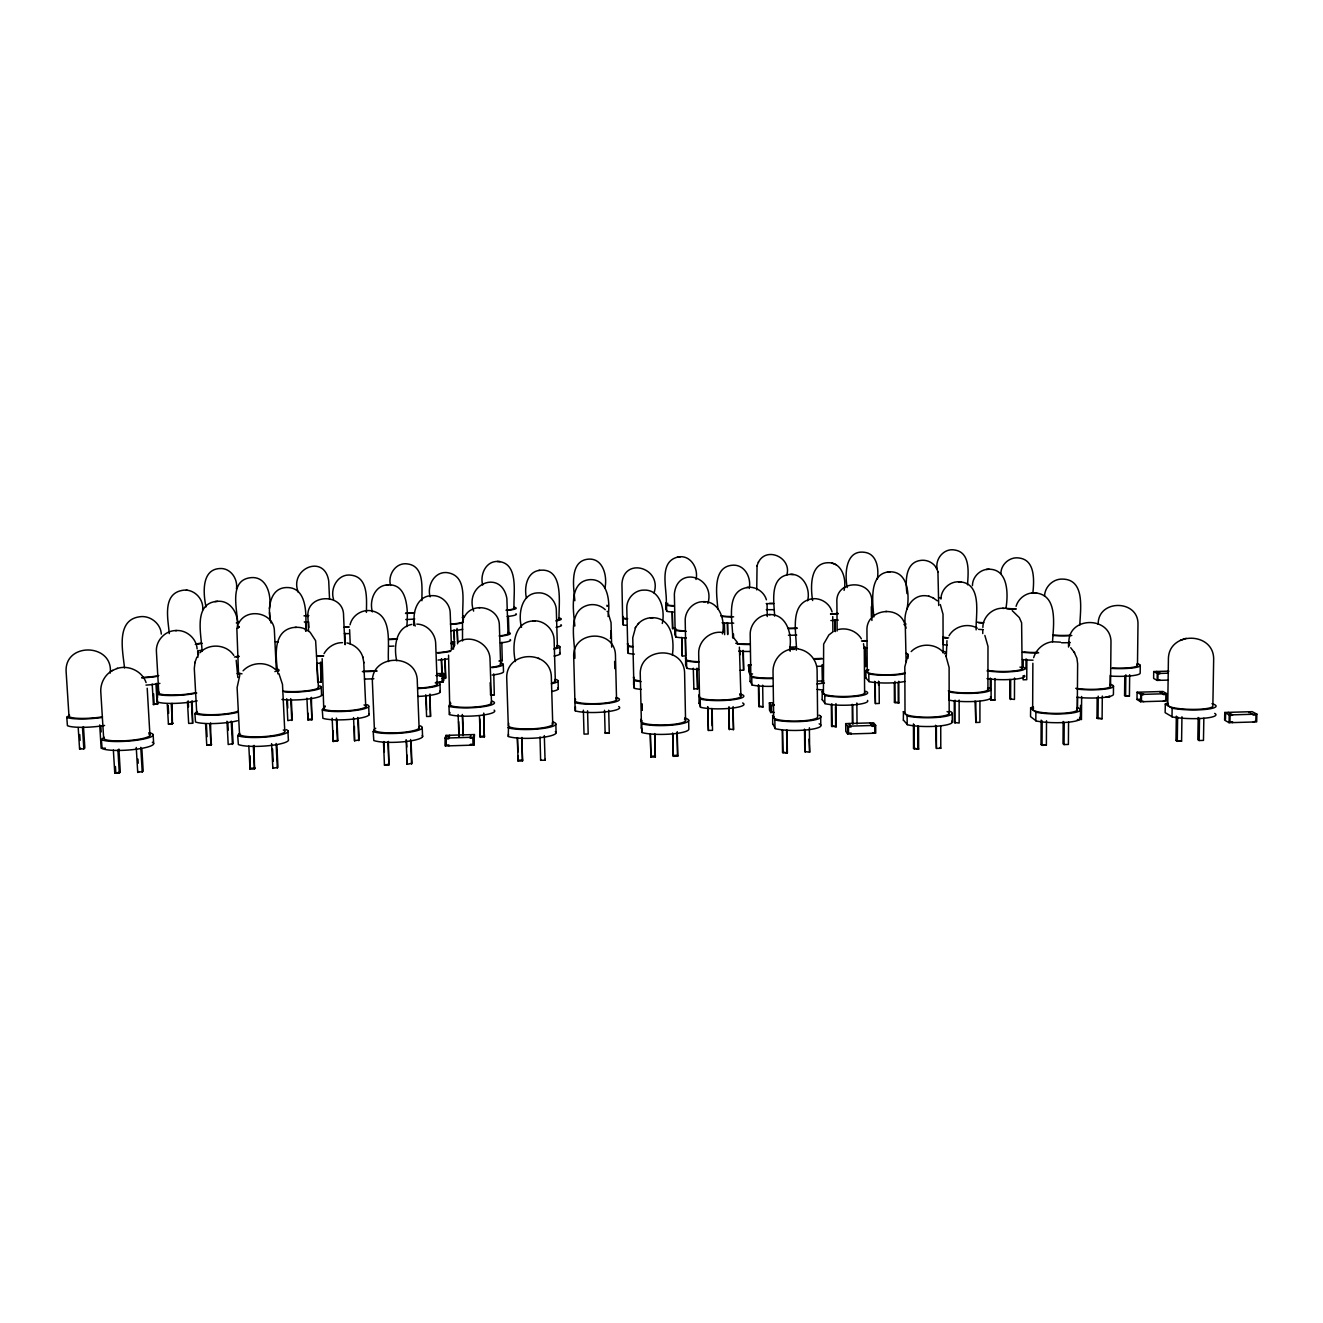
<?xml version="1.0" encoding="UTF-8"?>
<svg xmlns="http://www.w3.org/2000/svg" width="1323" height="1323" viewBox="0 0 1323 1323"><rect width="100%" height="100%" fill="white"/><g stroke="black" fill="none" stroke-linecap="round" stroke-linejoin="round"><path stroke-width="1.5" d="M618.717 706.532A23.715 4.167 -1.6 0 1 605.273 711.89A23.715 4.167 -1.6 0 1 575.439 710.947L575.439 706.78M975.018 701.074L975.828 722.474L979.913 722.358L979.93 701.339M975.828 722.474L975.828 701.455M976.142 629.88C975.547 615.195 983.055 582.087 958.514 581.822C949.253 581.525 940.885 589.81 940.967 599.071M982.757 633.585L982.757 629.566M987.917 689.73L987.983 646.385L984.858 635.437M990.315 689.763L990.332 678.038M994.979 678.55L994.929 700.099L991.092 700.214L991.125 678.666M1005.91 608.415C1008.275 595.135 1008.606 569.221 989.191 569.237C980.36 568.973 972.388 576.811 972.438 585.659M1009.846 679.427L1009.796 698.908L1014.46 699.454L1014.526 677.988M1010.623 699.569L1010.673 680.055M1022.133 668.644L1021.621 622.802L1019.272 617.527L1012.227 610.647M1026.846 659.466L1026.764 679.675L1023.126 679.79L1023.142 675.739M1023.175 667.652L1023.208 659.565M1025.986 669.008L1026.036 658.904M1079.585 717.364A25.435 4.548 0.8 0 1 1067.033 722.308A25.435 4.548 0.8 0 1 1036.256 720.985L1030.518 716.603L1030.667 707.888A25.451 4.449 0.7 0 1 1033.428 706.879M1032.85 593.217C1034.073 581.343 1035.677 560.042 1019.19 558.025C1010.044 556.404 1000.833 564.243 1000.916 573.537M1032.651 709.078L1032.866 663.253M1035.826 720.87L1035.876 712.187L1030.551 708.02M1046.51 720.787L1046.377 745.213L1042.028 745.345L1041.036 744.485L1041.151 720.109M1042.028 745.345L1042.16 720.903M1033.643 657.647C1036.157 649.312 1043.814 642.598 1052.562 641.771C1053.224 626.556 1058.714 594.986 1035.562 592.969C1026.946 591.943 1018.462 598.079 1016.081 606.314M1063.163 721.482L1063.014 743.741L1064.056 744.584L1068.389 744.452L1068.554 722.143M1064.056 744.584L1064.205 722.275M1068.537 647.046L1068.554 643.243M1069.381 645.641L1069.414 641.82M1077.269 709.839L1077.633 663.815L1076.905 658.176L1074.127 652.14M1077.468 708.086L1077.55 696.609M1079.833 625.002C1080.213 610.399 1085.77 579.259 1062.386 579.094C1053.075 578.73 1044.591 586.999 1044.558 596.309M1080.527 705.341L1080.428 718.703L1081.453 719.447L1081.635 696.493M1102.307 696.047L1102.092 718.753L1096.982 718.141L1097.164 697.535M1098.024 718.869L1098.239 696.163M1110.113 685.033L1110.212 675.259M1110.543 686.19L1110.973 642.961C1112.031 616.055 1068.322 615.608 1068.852 642.531M1113.503 686.24L1113.42 694.377A23.93 3.986 0.8 0 1 1101.249 697.668A23.93 3.986 0.8 0 1 1077.12 697.287M1129.677 674.697L1129.429 696.13L1124.567 695.584L1124.782 676.136M1125.608 696.229L1125.84 674.813M1137.003 699.487L1137.085 692.227L1162.95 691.482L1166.754 693.682L1166.654 700.992L1140.641 701.752L1137.003 699.487L1140.228 699.404M1137.482 665.386L1137.978 624.638C1138.938 599.286 1097.71 598.972 1098.189 624.307M1140.277 665.419L1140.178 673.093A22.59 3.522 0.8 0 1 1111.667 676.136M1140.31 692.954L1143.982 694.343L1141.517 695.236L1141.451 700.909L1143.882 701.653M1140.641 701.752L1140.724 694.443L1137.085 692.227M1168.937 671.125L1153.706 671.555L1153.623 678.401L1157.145 680.402L1168.374 680.088M1157.145 680.402L1157.245 673.506L1153.706 671.555M1160.205 680.32L1157.923 679.609L1157.989 674.25L1160.304 673.424L1156.765 671.472L1154.466 672.299M1163.397 701.074L1165.844 700.198L1165.927 694.525L1163.496 694.592L1159.725 691.582L1162.14 692.309M1214.696 713.378A25.716 4.449 1.4 0 1 1203.864 718.257A25.716 4.449 1.4 0 1 1172.476 716.967L1165.133 712.65L1165.331 703.968A25.732 4.349 1.3 0 1 1167.729 702.96M1167.762 705.126L1168.407 659.433C1168.077 630.873 1214.679 631.269 1213.654 659.979L1212.86 705.87A22.574 3.82 1.3 0 1 1188.186 709.293A22.574 3.82 1.3 0 1 1168.374 704.15M1172.013 716.851L1172.128 708.202L1165.249 704.084M1181.952 716.785L1181.588 741.145L1177.272 741.277L1175.982 740.433L1176.329 716.123M1177.272 741.277L1177.635 716.917M1198.191 717.496L1197.828 739.706L1199.167 740.533L1203.467 740.4L1203.847 718.157M1199.167 740.533L1199.531 718.29M1224.767 712.469L1224.618 720.175L1229.084 722.705L1256.685 721.895L1256.85 714.139L1252.186 711.658L1224.767 712.469L1229.232 714.949L1256.85 714.139M1225.495 719.282L1225.611 713.295M1229.084 722.705L1229.232 714.949M1232.54 722.606L1232.556 721.746L1229.96 721.829L1230.076 715.793L1232.689 714.85L1228.191 712.369M1248.747 712.617L1248.763 711.757L1253.377 715.098L1255.974 715.032L1255.841 721.052L1253.245 721.994M540.016 736.928L540.627 760.312L545.059 760.179L545.126 759.286M195.027 662.211L194.299 668.429L196.714 712.469M236.85 628.508L238.487 672.63A19.068 2.811 -3 0 0 241.993 673.82M277.913 673.887C276.077 658.788 271.777 631.749 292.598 627.631C296.832 627.069 301.231 627.069 305.133 629.07M540.627 760.312L540.71 759.419M307.912 616.551C306.126 593.448 343.963 592.489 343.567 615.592L344.84 644.466M322.151 658.689L323.738 708.814M448.563 655.199L449.671 704.266M462.488 621.81L462.537 640.977M757.054 565.599L756.739 589.893M812.636 600.526C810.536 587.875 809.593 563.052 828.033 562.722C841.957 562.176 846.819 579.027 844.091 590.372M847.216 587.495C844.603 574.695 845.397 549.673 864.366 552.286C877.099 553.692 879.034 569.088 877.314 579.193M517.343 738.449L518.087 761.072L522.519 760.94L521.907 737.473M946.97 640.663L946.292 656.208M982.873 627.449C982.791 616.485 993.308 607.075 1004.157 608.365L1002.586 608.315M518.087 761.072L518.07 756.078M555.296 731.569A25.352 4.73 -2 0 1 539.966 737.672A25.352 4.73 -2 0 1 508.429 736.547L508.561 734.166M508.181 736.431L508.677 723.251M479.455 715.859L480.199 737.093L484.367 736.961L483.755 713.064M494.306 694.807L490.585 694.922L494.306 694.807L493.76 673.854M498.936 661.053L502.393 660.458M508.925 632.774L508.396 616.386M480.199 737.093L479.786 718.968M473.965 745.097L474.395 734.546L445.983 735.39L445.074 738.069L445.371 745.957L473.965 745.097L474.395 734.546M470.839 734.645L470.145 738.217L472.824 738.135L473.039 744.254L470.36 744.336L470.393 745.213M445.371 745.957L445.983 735.39M494.141 710.137A23.88 4.167 -2.2 0 1 478.876 715.561A23.88 4.167 -2.2 0 1 449.506 714.602L449.969 712.485M449.274 714.486L448.977 706.234L450.366 702.331L450.515 706.416M194.729 662.988L196.862 657.134M239.744 675.474L237.098 687.547L239.529 734.364M350.033 624.836C352.067 615.79 361.328 609.506 370.473 610.664C393.923 614.037 387.159 645.822 388.499 661.533M758.36 562.325C766.629 545.837 792.163 557.926 786.772 575.125M635.602 627.35L632.758 637.752L633.734 678.815M406.128 739.656L407.12 764.33L411.949 763.288L411.04 740.731M425.758 694.773L426.601 716.504L430.537 716.388L429.992 693.996M442.031 678.6L445.785 677.938L445.057 658.606M756.905 566.012L758.492 561.961M436.11 682.172L443.106 681.973L443.866 680.055L443.618 673.473L436.673 673.655M440.112 682.056L442.329 681.262L443.106 679.344L442.907 674.217M443.106 681.973L443.618 673.473M407.12 764.33L407.17 755.218M453.888 643.176L454.533 641.638L451.854 641.721L451.193 643.259L453.888 643.176L454.037 647.162M907.71 656.026L904.816 666.875L905.015 712.799A22.16 3.969 0.1 0 0 930.879 717.149A22.16 3.969 0.1 0 0 947.086 711.576M462.223 617.692L463.348 615.807L463.48 619.429M383.505 742.401L384.447 765.091L388.912 764.959L388.383 741.409M384.447 765.091L389.326 764.066M422.202 735.489A25.6 4.73 -2.7 0 1 404.788 741.657A25.6 4.73 -2.7 0 1 373.797 740.533L373.202 731.602L374.392 729.353L372.424 682.8C370.39 653.512 417.621 652.553 417.291 681.527L419.11 728.047M353.539 717.579L354.547 740.797L359.195 739.871L358.268 718.637M354.547 740.797L354.415 726.476M332.156 718.207L333.214 741.508L337.894 740.582L336.935 719.265M333.214 741.508L333.264 731.024M368.869 713.759A24.145 4.151 -2.8 0 1 351.753 719.232A24.145 4.151 -2.8 0 1 322.862 718.273L322.283 709.872L325.078 705.92M238.669 623.348C246.525 607.059 274.175 612.516 274.407 631.038L276.325 670.1A19.068 2.811 -3 0 1 274.903 671.604M271.595 743.625L272.836 768.365L277.962 767.307L276.854 744.7M306.919 698.164L307.945 719.944L311.914 719.828L311.401 697.37M324.036 653.628C327.74 647.129 334.917 642.465 342.525 642.664M272.836 768.365L273.497 767.439M307.945 719.944L308.176 713.295M464.191 617.312C472.195 600.576 499.598 607.191 499.366 625.597L500.673 664.576M557.396 646.864L556.322 609.92C556.09 600.609 547.54 592.224 538.13 592.886C521.295 593.018 517.938 614.385 521.527 627.3M638.182 623.844C642.201 619.313 648.353 617.196 654.323 617.775C672.233 619.23 674.416 641.242 672.365 655.15M635.156 627.962L638.546 623.348M248.823 746.089L250.014 769.126L254.512 768.994L254.049 745.378M286.727 698.742L287.802 720.605L292.317 719.778L291.358 699.933M316.908 664.642L317.718 682.172L321.257 682.073L320.811 662.062M250.014 769.126L250.08 755.83M949.038 635.751C954.561 626.11 967.775 622.736 977.35 628.144M226.977 721.25L228.201 744.518L233.129 743.592L232.021 722.292M287.901 730.693L288.331 739.425A25.964 4.697 -3.4 0 1 268.817 745.676A25.964 4.697 -3.4 0 1 238.355 744.518L237.71 735.571L239.711 733.289A22.789 4.035 -3.3 0 0 264.65 736.547A22.789 4.035 -3.3 0 0 283.287 729.998M205.578 723.813L206.752 745.246L210.969 745.114L210.572 722.937M206.752 745.246L211.73 744.303M136.252 747.478L137.724 772.417L143.198 771.359L141.859 748.686M187.453 701.57L188.66 723.4L192.645 723.284L192.182 700.777M137.724 772.417L138.683 771.491M237.495 720.737A24.509 4.134 -3.4 0 1 214.376 723.549A24.509 4.134 -3.4 0 1 195.506 721.961L194.894 713.544L197.011 711.526A21.515 3.539 -3.4 0 0 211.713 714.718A21.515 3.539 -3.4 0 0 237.693 711.294M113.365 750.075L114.77 773.194L119.302 773.062L120.294 772.136L118.905 749.066M167.277 704.15L168.418 724.061L172.403 723.946L172.056 703.34M114.77 773.194L120.294 772.136M168.418 724.061L173.181 723.218M153.385 704.547L157.917 703.786L153.385 704.547L152.195 684.041M152.343 742.286A26.443 4.647 -4 0 1 135.326 749.347A26.443 4.647 -4 0 1 102.086 748.537L101.408 739.557L104.219 737.258A23.219 3.986 -3.9 0 0 127.868 740.566A23.219 3.986 -3.9 0 0 148.788 733.918M197.177 700.843A23.202 3.655 -3.5 0 1 175.149 703.373A23.202 3.655 -3.5 0 1 157.553 701.984L156.974 694.046L159.173 692.243A20.374 3.142 -3.4 0 0 170.204 695.055A20.374 3.142 -3.4 0 0 194.58 692.855M239.298 626.589L237.875 627.764A16.372 2.084 -2.7 0 1 239.116 627.185M112.571 670.447C105.063 674.416 100.449 682.949 100.763 691.4L103.657 738.333M200.005 652.719C209.017 642.945 226.514 644.152 233.824 655.431M243.101 670.778C251.287 661.996 266.138 661.235 275.118 669.273M78.206 727.518L79.578 748.983L83.829 748.868L84.837 748.041L83.481 726.625M79.578 748.983L80.604 748.173M951.932 721.118A25.253 4.614 0.1 0 1 937.759 726.129A25.253 4.614 0.1 0 1 907.561 724.789L903.493 720.208M833.126 631.699L828.893 634.924L823.65 644.069L823.419 693.533A20.755 3.522 -0.4 0 0 846.737 696.444A20.755 3.522 -0.4 0 0 864.564 692.342M903.328 720.34L903.46 711.609M911.2 651.561C919.435 643.176 933.988 643.094 942.356 651.296M104.616 725.467A24.955 4.085 -4 0 1 67.423 725.666L66.778 717.231L69.606 715.197A21.912 3.506 -3.9 0 0 78.04 718.323A21.912 3.506 -3.9 0 0 102.483 716.818M904.833 681.444A22.309 3.622 -0.2 0 1 869.211 681.692L866.036 678.12M867.491 700.413A23.649 4.101 -0.3 0 1 853.186 704.878A23.649 4.101 -0.3 0 1 825.205 703.72L822.327 699.652M865.87 678.219L865.97 670.463A22.309 3.539 -0.2 0 1 868.798 669.653M819.135 723.813A25.17 4.68 -0.5 0 1 807.89 729.767A25.17 4.68 -0.5 0 1 775.311 728.692L772.847 724.045M822.145 699.768L822.245 691.549M772.649 724.177L772.731 715.429M772.549 686.323A22.259 3.671 -0.7 0 1 752.159 685.033L750.24 681.411M742.616 702.96A23.632 4.134 -1 0 1 730.957 708.235A23.632 4.134 -1 0 1 700.677 707.325L699.222 703.208M750.042 681.51L750.124 673.738M688.655 720.175L688.82 728.857A25.203 4.713 -1.3 0 1 671.257 734A25.203 4.713 -1.3 0 1 642.267 732.611L641.44 727.915M699.007 703.323L699.073 695.088M641.192 728.047L641.242 719.265M698.577 669.488A21.052 3.291 -1.1 0 1 686.935 668.347L685.794 665.089M641.291 689.382A22.293 3.688 -1.3 0 1 634.494 688.39L633.849 684.719M685.579 665.171L685.645 657.812M116.887 668.545C128.314 664.659 142.074 670.993 146.076 682.569M633.618 684.818L633.667 677.029M111.529 670.91L117.416 668.297M575.207 698.643L575.207 702.711A23.731 4.068 -1.6 0 0 607.803 703.29A23.731 4.068 -1.6 0 0 616.038 697.469M458.419 641.953C471.302 633.949 490.023 643.987 490.023 659.4L491.511 703.075M686.356 637.967A18.985 2.679 -1.1 0 1 675.921 637.058L674.978 634.412M634.395 654.141A19.994 2.96 -1.3 0 1 628.342 653.364L627.813 650.403M674.796 634.478L674.846 627.846M627.615 650.486L627.648 643.491M789.566 649.461C779.76 651.908 772.847 661.467 773.029 671.489L773.674 717.678M673.523 612.036A17.282 2.216 -1.2 0 1 666.875 611.391L666.097 609.192M626.325 625.349A18.125 2.431 -1.3 0 1 623.331 624.919L622.918 622.505M665.916 609.258L665.965 603.205M622.753 616.22L623.116 624.869M1186.136 638.281L1180.248 640.398M838.451 629.5C847.1 627.4 856.758 631.088 861.389 638.827M411.767 624.423C395.428 627.466 393.758 647.46 396.702 660.739M695.997 579.491C698.726 568.477 690.507 554.535 678.219 556.983C657.399 561.514 667.768 590.389 666.164 604.28M539.635 570.329C526.719 571.834 523.958 587.71 526.488 598.261M237.115 628.177C239.612 615.757 231.558 600.096 217.6 601.32C192.348 602.792 201.824 636.28 202.072 651.412M747.776 587.445C724.342 590.753 733.19 622.819 732.628 637.951M906.983 609.01C909.612 596.111 908.537 571.553 890.147 571.817C868.268 572.512 872.717 602.957 873.841 616.981M514.068 608.332C513.059 594.54 519.856 562.043 497.216 561.448C485.541 561.415 479.869 574.893 482.697 585.064M217.6 601.32L214.921 601.601M386.382 585.08C408.741 581.971 408.112 612.599 406.789 626.622M388.201 584.898C374.905 584.882 369.034 600.477 372.391 611.854M538.775 570.428C564.954 566.409 558.405 604.859 559.067 619.114M677.442 557.066L680.353 556.768M807.576 600.824C810.982 588.388 802.366 571.834 788.128 574.629C769.126 578.101 774.236 602.941 774.6 616.121M890.147 571.817L887.435 572.032M555.329 681.047L554.122 639.902C553.907 629.02 543.488 619.544 532.623 621C513.208 622.356 512.15 647.179 515.375 661.566M479.058 607.72L480.067 607.637M746.718 587.528C755.201 585.94 764.066 591.53 766.414 599.799M986.313 569.452L989.191 569.237M722.424 633.882C725.583 620.652 719.53 600.84 703.356 601.7C693.417 601.436 684.917 610.779 685.198 620.586L685.976 659.416A18.472 2.811 -1.1 0 0 699.172 661.715M1052.562 641.771L1060.418 642.151M789.418 649.841C792.841 635.735 787.086 613.723 769.424 614.6C758.84 614.219 749.926 624.142 750.191 634.544L750.836 675.507M905.13 625.299C900.235 604.032 865.821 608.729 866.945 630.624L867.243 671.406M175.38 630.608C186.03 629.368 196.548 638.215 197.11 648.948M1031.89 593.002L1036.719 593.035M295.095 627.383L296.451 627.334M532.623 621L535.269 620.917M650.453 617.824L653.082 617.742M176.753 630.558C165.623 630.062 155.684 640.365 156.412 651.511L158.793 693.087M845.695 723.615L873.61 722.805L875.677 725.384L875.727 733.19L847.646 734.017L845.777 731.387L845.695 723.615L847.58 726.211L847.646 734.017M446.909 736.233L449.572 736.15L449.539 735.274L448.695 738.846L446 738.929L446.231 745.047L448.91 744.965L448.944 745.841M333.71 740.715L337.894 740.582M480.381 736.299L484.549 736.183M831.555 726.046L836.186 726.674L831.555 726.046L831.34 704.927M1096.982 718.141L1102.092 718.753M105.393 748.14L101.16 748.272L99.705 724.938M445.074 738.069L473.684 737.225M583.377 710.186L584.022 734.116L588.189 733.984L587.561 710.798M609.291 733.289L605.074 732.628L609.291 733.289L608.696 710.186M707.689 706.598L708.384 730.445L712.518 730.329L712.138 709.128M728.708 707.904L729.072 728.973L733.504 729.618L733.124 706.581M847.58 726.211L875.677 725.384M954.28 701.372L954.296 722.424L959.158 723.053L959.142 700.049M1077.385 719.563L1081.453 719.447M872.221 733.289L874.85 732.347L874.801 726.277L872.171 726.344L870.121 722.904M250.725 768.216L255.207 768.084M518.203 760.196L522.635 760.064M650.767 756.21L655.166 756.078L655.332 756.954L650.933 757.087L650.255 733.686M673.126 755.45L677.525 755.317L677.756 756.194L673.341 756.326L673.126 755.45L672.646 733.008M782.538 752.258L787.367 752.985L782.538 752.258L782.24 729.783M913.531 748.322L918.625 749.05L913.531 748.322L913.449 723.879M1041.036 744.485L1046.377 745.213M1175.982 740.433L1181.588 741.145M804.516 729.122L804.781 751.497L809.659 752.225L809.378 727.766M935.593 725.252L936.419 748.421L940.785 748.289L940.736 725.93M681.709 637.339L682.255 656.026L685.579 655.927L685.215 637.719M748.421 664.923L749.529 673.324L748.421 664.923L751.365 664.841M435.862 675.557L442.858 675.358M740.152 670.281L743.625 670.182L743.328 650.866M817.581 681.113L823.766 680.948M824.461 682.999L817.002 683.974M1157.245 673.506L1168.474 673.192M693.682 688.572L697.585 689.085L697.188 668.727M822.674 689.994L817.068 689.382M769.391 702.86L772.682 702.761L773.972 705.06L771.491 705.953L771.574 711.675L774.071 712.419L770.763 712.518L769.49 710.17L769.391 702.86L770.648 705.159L770.763 712.518M770.648 705.159L773.972 705.06M1140.724 694.443L1166.754 693.682M308.457 719.232L312.426 719.117M894.414 702.248L898.896 702.811L894.414 702.248L894.315 682.718M1124.567 695.584L1129.429 696.13M758.757 706.25L762.991 706.829L758.757 706.25L758.426 684.653M874.685 681.328L875.396 703.571L879.266 703.456L879.117 681.858M1106.177 696.874L1109.997 696.758L1108.988 696.113M672.2 612.003L672.547 628.375L675.557 628.293M672.547 628.375L675.722 628.706M451.226 643.921L453.243 643.854L453.359 646.964M451.391 648.568L453.409 648.502M790.178 651.263L790.129 647.129L796.611 646.947M797.819 648.584L791.319 648.766L790.129 647.129M792.014 649.444L794.114 649.378L792.907 647.741M885.55 611.458L886.873 611.458M768.961 614.6L770.284 614.6M705.49 601.75L703.356 601.7M202.651 609.92C204.073 598.492 193.075 587.859 181.747 590.488C162.001 594.374 168.236 619.974 169.261 633.618M186.229 590.256L187.205 590.273M416.828 624.109C426.866 624.175 435.267 633.27 435.664 643.143L437.218 684.388M961.093 581.971L958.514 581.822M793.37 574.562L790.658 574.414M497.216 561.448L500.144 561.597M722.623 632.51C710.319 630.409 698.213 641.06 698.693 653.612L699.52 697.089A20.738 3.556 -1 0 0 724.392 699.95A20.738 3.556 -1 0 0 739.755 695.022M798.414 649.031C808.667 650.519 817.002 659.846 817.101 670.248L817.597 716.404A22.094 4.002 -0.6 0 1 795.173 721.101A22.094 4.002 -0.6 0 1 773.872 716.636M552.733 724.144L551.36 677.756C551.526 648.915 504.906 649.907 506.759 679.013L508.28 725.451A22.243 4.052 -2 0 0 532.921 728.791A22.243 4.052 -2 0 0 552.038 723.119M929.176 596.309C911.183 591.662 901.459 612.764 906.073 628.193M1172.128 708.202L1172.608 708.301A25.732 4.349 1.3 0 0 1206.725 709.277A25.732 4.349 1.3 0 0 1212 703.687M907.743 653.959A18.522 2.762 -0.1 0 1 906.338 653.264L908.289 654.819M665.8 603.271L666.742 605.355A17.298 2.166 -1.2 0 0 673.407 605.984M1035.876 712.187L1036.306 712.303A25.451 4.449 0.7 0 0 1069.894 713.295A25.451 4.449 0.7 0 0 1077.22 707.623M865.804 670.563L869.161 673.969A22.309 3.539 -0.2 0 0 904.8 673.705M674.647 627.912L675.772 630.426A19.002 2.613 -1.1 0 0 686.224 631.319M622.968 618.536L623.183 618.585A18.125 2.381 -1.3 0 0 626.176 619.015M903.278 711.741L907.528 716.074A25.269 4.515 0.1 0 0 940.62 717.083A25.269 4.515 0.1 0 0 949.881 711.344M822.063 691.664L825.122 695.518A23.665 4.019 -0.4 0 0 855.882 696.378A23.665 4.019 -0.4 0 0 865.771 691.268M749.926 673.837L752.043 677.293A22.276 3.589 -0.8 0 0 772.434 678.534M685.43 657.911L686.786 661.004A21.069 3.208 -1.1 0 0 698.445 662.112M627.449 643.573L628.16 646.385A20.01 2.894 -1.3 0 0 631.484 646.897M772.516 715.545L775.195 719.944A25.187 4.564 -0.6 0 0 807.774 720.985A25.187 4.564 -0.6 0 0 819.036 715.164M346.94 642.928C354.415 644.483 360.964 650.122 362.932 657.564M698.842 695.203L700.512 699.106A23.649 4.052 -1 0 0 733.471 699.669A23.649 4.052 -1 0 0 739.673 693.914M633.436 677.128L634.312 680.617A22.309 3.605 -1.3 0 0 641.109 681.593M538.246 658.226L539.304 658.589M640.977 719.398L642.068 723.846A25.22 4.614 -1.3 0 0 677.012 724.557A25.22 4.614 -1.3 0 0 684.603 717.992M932.864 597.748L937.395 600.84M928.796 596.16L933.591 598.029M835.954 564.64L831.853 563.052M507.883 727.65L508.148 727.782A25.352 4.614 -2 0 0 542.678 728.493A25.352 4.614 -2 0 0 552.584 721.845M448.977 706.234L449.192 706.333A23.897 4.068 -2.2 0 0 481.44 706.945A23.897 4.068 -2.2 0 0 491.726 701.041M373.202 731.602L373.417 731.718A25.617 4.614 -2.7 0 0 407.55 732.462A25.617 4.614 -2.7 0 0 419.804 725.732M322.283 709.872L322.481 709.988A24.161 4.068 -2.8 0 0 354.349 710.6A24.161 4.068 -2.8 0 0 366.719 704.613M1139.037 699.404L1141.451 700.909M305.811 629.368L310.078 632.229L315.618 640.679L318.463 687.745M237.71 735.571L237.892 735.687A25.98 4.597 -3.3 0 0 271.579 736.448A25.98 4.597 -3.3 0 0 286.215 729.618M194.894 713.544L195.043 713.643A24.525 4.035 -3.4 0 0 213.913 715.197A24.525 4.035 -3.4 0 0 237.065 712.436M156.974 694.046L157.106 694.145A23.219 3.572 -3.4 0 0 174.702 695.485A23.219 3.572 -3.4 0 0 196.747 693.02M994.929 700.099L990.299 699.553L991.092 700.214M605.273 609.705C601.105 605.686 595.251 603.933 589.562 604.826C565.533 609.589 575.555 642.25 574.86 658.407M101.408 739.557L101.54 739.689A26.46 4.548 -3.9 0 0 137.989 740.037A26.46 4.548 -3.9 0 0 148.871 732.677M66.778 717.231L66.878 717.347A24.972 4.002 -3.9 0 0 102.218 717.43M939.991 747.445L940.785 748.289M733.868 638.083L737.242 642.25M872.733 723.698L874.801 726.277M936.502 568.212C933.393 562.457 926.464 559.282 920.047 560.505C904.915 562.903 905.494 582.12 906.966 593.58M1070.704 647.724L1074.689 652.884M809.659 752.225L809.014 739.16M743.625 670.182L743.03 650.354M278.921 673.605L282.494 684.404L284.759 730.924M608.332 613.442L611.044 622.587L611.673 647.145M832.084 611.871C829.637 603.073 820.227 597.301 811.297 598.939C788.376 603.619 796.992 634.66 796.363 650.205M937.924 571.569L938.718 605.521M940.306 604.545L943.018 614.252L943.101 652.967A18.522 2.762 -0.1 0 0 942.852 652.256M945.846 655.728L949.104 667.454L949.17 713.593M936.337 567.815L938.106 572.016M733.504 729.618L732.843 707.772M697.585 689.085L696.973 668.148M161.307 634.081C160.745 623.398 149.879 614.98 139.411 616.816C115.432 620.156 122.989 652.156 124.511 667.917M363.726 662.095L365.76 706.68M236.205 660.293L237.842 677.541M362.783 656.803L363.875 662.906M739.392 647.162L740.897 695.898M863.489 643.722L864.233 649.014M905.296 625.961L906.123 661.698M68.978 716.14L66.15 672.001C64 641.87 113.679 643.077 110.239 673.126M82.473 727.385L83.829 748.868M79.727 734.53L80.108 740.384M117.896 749.943L119.302 773.062M115.432 766.513L115.779 772.268M100.813 726.095L101.176 731.917M140.767 747.33L142.239 772.285M137.956 759.121L138.204 763.239M168.186 705.44L168.633 713.395M156.742 683.313L157.569 697.651M155.965 683.925L157.156 704.431M153.567 693.665L154.146 703.902M153.137 734.629L153.65 743.394M147.2 688.225L149.912 734.86M191.438 701.455L192.645 723.284M188.197 700.892L188.528 706.829M171.262 704.034L172.403 723.946M206.008 606.91C203.329 594.474 201.013 569.469 219.701 568.543C230.483 567.683 238.123 578.879 236.437 589.033M209.811 723.698L210.969 745.114M206.454 725.004L207.083 736.663M198.252 650.585L198.483 654.653M197.64 651.081L197.97 657.184M231.211 721.118L232.435 744.402M227.804 722.424L228.201 730.164M253.321 745.94L254.512 768.994M237.743 628.309C239 614.12 226.415 579.557 251.519 577.605C267.279 576.563 271.744 596.193 269.396 608.53M271.083 622.984C267.279 610.333 269.197 587.925 286.446 587.544C307.961 586.883 306.39 616.568 305.514 630.74M276.094 743.493L277.317 768.216M269.578 612.483L269.975 620.404M272.571 748.934L273.183 761.271M305.58 622.008L306.026 631.319M298.32 592.34C288.662 568.84 324.499 553.196 328.716 581.012L329.543 599.137M290.713 698.627L291.771 720.489M287.389 700.049L287.769 707.987M320.364 662.608L321.257 682.073M321.208 686.72L321.605 695.435M308.672 621.926L308.921 627.515M307.912 617.13L308.557 630.839M310.888 698.048L311.914 719.828M349.603 629.649L350.231 644.053M344.79 632.956L345.303 644.599M333.561 599.385C329.89 587.859 338.241 573.256 351.157 575.191C368.819 577.225 366.504 599.997 366.405 612.4M336.373 718.075L337.415 741.393M368.704 706.598L369.051 714.817M357.739 717.463L358.748 740.665M390.566 585.461C387.507 574.827 395.825 562.143 407.385 563.912C424.832 565.979 421.69 588.636 421.921 600.725M387.97 742.269L388.912 764.959M383.918 741.542L384.348 751.844M426.122 696.08L426.651 709.889M422.235 727.964L422.583 736.696M415.19 626.06C411.486 613.756 416.91 595.681 431.794 595.681C441.287 594.953 449.919 603.338 450.2 612.747L451.556 649.791M413.669 618.916L413.669 625.481M410.61 739.524L411.585 764.198M406.591 740.863L406.839 747.015M444.842 659.135L445.553 678.501M441.535 658.705L442.114 674.168M442.329 681.262L442.13 676.103L439.881 676.169L440.675 674.283M441.303 659.234L441.882 674.73M439.98 684.305L440.261 692.061M430.157 596.855C426.668 585.428 434.82 570.808 447.67 572.694C469.979 576.464 460.553 606.992 463.199 621.694M429.71 694.658L430.537 716.388M462.769 616.419L462.951 620.702M462.603 715.627L463.315 734.96M462.306 714.437L463.083 735.737M457.311 629.913L457.725 641.49M457.047 628.408L457.609 643.871M458.651 721.548L459.213 737.01M458.122 714.552L458.899 735.869M454.103 629.996L454.467 639.637M454.533 641.638L454.665 645.607M453.921 630.426L454.335 642.035M490.171 682.701L490.585 694.922M483.573 713.808L484.367 736.961M473.634 611.11C464.009 583.807 501.351 568.692 506.874 598.476L508.032 633.684M521.791 738.317L522.519 760.94M517.475 737.606L517.938 751.977M503.269 664.51L503.517 671.836A21.251 3.308 -2.1 0 1 492.173 675.044M501.797 642.267L502.277 660.971M544.315 735.588L545.059 760.179M559.861 646.798L560.059 653.76M558.091 680.965L558.306 688.704M555.842 724.045L556.09 732.777M574.86 600.692C573.686 587.825 568.873 560.241 588.967 559.1C603.404 558.488 607.406 576.58 604.975 587.875M574.844 625.994C573.587 611.838 568.03 580.88 590.339 579.623C608.762 579.094 610.217 603.371 608.051 616.485M575.174 710.848L573.719 657.084C571.949 629.946 615.741 628.723 615.46 655.927L616.551 699.47M610.746 630.889L610.928 637.488A19.051 2.679 -1.5 0 1 610.366 638.199M604.528 710.302L605.14 733.405M634.048 680.535L634.23 688.291M627.929 646.302L628.094 653.281M622.72 622.571L621.942 583.906C623.728 556.255 662.459 567.683 654.025 592.919M614.633 661.401L614.815 668.71M654.835 734.381L655.332 756.954M654.653 733.554L655.166 756.078M650.403 734.513L650.933 757.087M642.068 704.415L642.201 710.319L641.936 703.737M641.754 723.731L641.969 732.495M641.374 721.548L640.282 675.243C638.43 646.55 684.95 644.913 684.619 673.986L685.562 720.258M681.874 637.818L682.255 656.026M675.54 630.376L675.673 636.991M675.094 629.136L674.366 594.06C677.178 564.921 715.809 576.679 707.904 603.486M677.244 731.669L677.756 756.194M677.062 732.876L677.525 755.317M672.349 612.384L672.679 628.789M672.861 733.835L673.341 756.326M666.527 605.306L666.66 611.342M662.294 623.48C665.221 610.482 660.657 589.33 643.97 590.108C634.56 589.926 626.523 598.757 626.788 608.034L627.681 644.946A17.546 2.547 -1.3 0 0 633.171 646.6M707.954 707.325L708.384 730.445M700.214 699.007L700.363 707.226M693.285 668.264L693.897 689.184M686.521 660.921L686.67 668.264M727.6 623.017L727.799 634.593M728.99 706.697L729.386 729.75M727.369 622.604L727.551 634.147M724.425 623.1L724.64 634.676M724.194 622.686L724.359 632.311M717.86 608.944C716.801 595.515 711.807 566.261 732.975 565.186C744.849 564.557 751.53 577.87 749.215 588.454M711.857 708.4L712.171 725.715M751.745 677.194L751.861 684.934M750.191 667.454L750.257 672.564M749.165 665.618L749.248 670.711M739.838 650.966L739.888 654.835M733.488 634.015L733.554 637.951M774.848 719.828L774.964 728.56M770.218 703.654L770.3 709.343M767.075 604.297L767.241 616.551M762.676 685.182L762.991 706.829M758.774 685.281L759.104 706.929M787.086 730.478L787.367 752.985M786.623 729.651L786.92 752.125M782.687 730.61L782.984 753.118M824.775 695.418L824.857 703.621M822.592 665.204L822.757 681.378M822.145 664.626L822.344 682.817M820.673 716.305L820.773 724.971M805.012 729.932L805.277 752.357M849.201 724.376L849.184 723.516L851.102 726.972L848.473 727.055L848.523 733.124L851.152 733.041L851.152 733.918M837.145 631.005L836.88 602.428C835.127 579.276 873.048 578.846 871.774 602.064L871.907 620.47M835.226 620.107L835.342 631.617M835.954 703.604L836.186 726.674M834.83 619.677L834.945 631.17M835.475 706.73L835.656 725.914M832.746 616.601L832.895 630.856M831.836 703.737L832.068 726.807M871.328 606.645L871.394 616.816M868.831 673.887L868.88 681.61M865.474 647.476L865.622 666.676L864.977 646.98M864.299 649.825L864.614 693.269M856.857 702.993L857.039 724.061M852.773 705.027L852.922 724.194M852.21 704.316L852.359 723.433M894.91 681.395L895.026 702.91M878.538 681.229L878.571 685.149M875.247 681.957L875.396 703.571M918.542 726.592L918.625 749.05M917.815 725.781L917.897 748.19M914.176 724.69L914.276 749.182M907.958 654.736L907.975 658.391M907.131 715.958L907.165 724.673M898.78 681.295L898.896 702.811M898.168 682.602L898.267 702.133M937.114 568.791C935.113 558.67 944.076 548.086 954.495 549.971C970.884 552.204 968.204 573.256 967.526 584.799M936.37 726.062L936.419 748.421M955.041 700.165L955.057 723.168M952.279 713.643L952.279 722.325M238.785 622.323A17.894 2.216 -2.8 0 1 236.321 622.935M308.854 615.658A15.529 1.902 -2.5 0 1 305.315 615.559M308.309 622.058A17.695 2.216 -2.5 0 1 304.273 621.942M308.027 615.956A17.712 2.166 -2.5 0 1 303.992 615.84M413.586 612.681A15.396 1.902 -2.1 0 1 405.698 613.144M414.761 618.982A17.546 2.233 -2.2 0 1 405.764 619.528M414.529 612.88A17.546 2.166 -2.1 0 1 405.516 613.425M513.655 607.852A15.297 1.902 -1.8 0 1 505.981 610.217M515.937 613.756A17.431 2.233 -1.8 0 1 507.189 616.501M514.134 607.24A17.431 2.183 -1.8 0 1 506.99 610.416M607.059 611.309A17.331 2.216 -1.5 0 1 607.72 611.871M606.91 605.289A17.348 2.166 -1.5 0 1 607.059 606.414M674.383 605.719A15.165 1.902 -1.2 0 1 667.85 603.288M773.492 603.338A15.165 1.885 -0.8 0 1 769.506 603.371M773.79 609.655A17.282 2.199 -0.8 0 1 766.298 609.638M773.707 603.602A17.282 2.15 -0.8 0 1 766.215 603.586M940.719 597.913A15.231 1.852 -0.2 0 1 938.569 597.516M349.04 626.887A16.207 2.084 -2.4 0 1 344.906 626.937M349.074 633.585A18.472 2.431 -2.4 0 1 344.344 633.634M348.792 627.201A18.472 2.381 -2.4 0 1 344.063 627.234M462.868 621.165A16.074 2.084 -2 0 1 450.382 624.092M462.719 629.268A18.307 2.448 -2.1 0 1 451.06 630.74M462.488 622.918A18.324 2.381 -2 0 1 450.829 624.357M558.571 618.602A15.959 2.084 -1.7 0 1 556.867 620.239M560.902 624.754A18.191 2.448 -1.7 0 1 556.04 627.251M558.951 617.94A18.208 2.381 -1.7 0 1 555.858 620.9M627.714 618.767A15.909 2.084 -1.3 0 1 623.216 616.849M730.875 616.535A15.876 2.084 -1 0 1 720.655 615.823M733.736 623.15A18.092 2.431 -1 0 1 722.077 622.753M733.637 616.816A18.092 2.365 -1 0 1 721.961 616.435M838.17 613.425A15.876 2.067 -0.6 0 1 830.513 613.922M838.286 620.107A18.092 2.414 -0.6 0 1 830.861 620.537M838.236 613.773A18.109 2.348 -0.6 0 1 830.794 614.203M1016.047 608.845A15.992 2.018 0 0 1 1004.918 608.167M1015.932 609.126A18.224 2.299 0 0 1 1006.886 608.745M200.302 643.21A17.331 2.282 -3 0 1 196.945 643.788M202.518 650.023A19.746 2.663 -3.1 0 1 198.698 650.701M202.154 643.325A19.762 2.596 -3 0 1 195.308 644.367M278.376 641.953A17.116 2.299 -2.7 0 1 275.234 641.655M397.495 638.695A16.934 2.299 -2.3 0 1 388.797 639.257M393.923 646.054A19.299 2.679 -2.3 0 1 388.846 646.286M396.933 639.108A19.316 2.629 -2.3 0 1 388.582 639.588M507.602 633.089A16.802 2.299 -1.9 0 1 499.102 635.933M510.099 639.555A19.15 2.679 -1.9 0 1 500.425 642.862M508.131 632.377A19.167 2.629 -1.9 0 1 500.21 636.181M684.189 630.889A16.67 2.299 -1.1 0 1 675.441 628.541M797.339 628.045A16.653 2.282 -0.7 0 1 788.706 628.276M796.694 635.073A18.985 2.663 -0.7 0 1 788.425 635.238M796.611 628.425A18.985 2.596 -0.7 0 1 788.343 628.607M906.057 623.993A16.686 2.266 -0.4 0 1 903.989 624.539M983.799 622.736A16.752 2.233 0 0 1 976.539 622.075M983.039 629.649A19.084 2.613 0 0 1 978.54 629.335M983.039 623.034A19.101 2.547 0 0 1 978.54 622.736M238.355 655.646A18.158 2.53 -3 0 1 234.485 657.051M239.298 656.39A20.688 2.878 -3 0 1 236.453 657.184M323.722 655.877A17.927 2.547 -2.6 0 1 316.594 655.728M320.067 663.303A20.424 2.96 -2.6 0 1 316.875 663.22M323.192 656.258A20.44 2.894 -2.6 0 1 316.544 656.175M450.68 650.469A17.745 2.547 -2.2 0 1 437.285 652.669M447.488 658.986A20.225 2.977 -2.2 0 1 438.045 660.045M450.713 651.28A20.242 2.911 -2.2 0 1 437.781 653M451.937 648.32A20.242 2.911 -2.2 0 1 453.657 648.981M556.834 646.236A17.629 2.547 -1.8 0 1 554.949 648.22M559.414 653A20.077 2.977 -1.8 0 1 554.039 656.043M557.264 645.426A20.093 2.911 -1.8 0 1 553.841 649.031M750.141 644.119A17.513 2.53 -0.9 0 1 735.737 643.243M750.24 651.462A19.961 2.944 -0.9 0 1 738.714 651.098M750.141 644.483A19.961 2.878 -0.9 0 1 737.209 643.987M865.44 640.597A17.53 2.514 -0.5 0 1 861.471 640.96M867.028 647.84A19.977 2.927 -0.4 0 1 864.068 648.138M866.962 640.878A19.994 2.861 -0.5 0 1 862.447 641.291M948.591 637.901A17.596 2.481 0 0 1 942.671 636.925M947.202 645.144A20.043 2.894 0 0 1 943.299 644.632L943.282 637.703A20.06 2.828 0 0 0 947.185 638.199M1070.572 635.205A17.695 2.448 0.3 0 1 1052.744 635.023M1070.142 642.565A20.176 2.861 0.4 0 1 1061.493 642.746M1071.779 635.52A20.176 2.795 0.3 0 1 1052.976 635.453M158.777 675.54A19.349 2.795 -3.4 0 1 141.991 677.459M159.901 683.396A22.044 3.258 -3.5 0 1 145.977 685.116M156.445 676.5A22.061 3.192 -3.4 0 1 141.66 677.872M278.888 670.761A21.73 3.208 -3 0 1 277.35 671.654M239.81 674.168A21.73 3.208 -3 0 1 237.115 673.556M277.582 669.173A21.73 3.208 -3 0 1 278.971 669.918M376.294 670.645A18.836 2.828 -2.5 0 1 363.312 671.174M373.847 678.716A21.449 3.308 -2.5 0 1 364.47 679.03M377.187 670.993A21.466 3.225 -2.5 0 1 362.37 671.604M500.21 663.865A18.654 2.828 -2 0 1 490.701 667.338M500.822 662.972A21.267 3.225 -2 0 1 491.908 667.652M821.699 658.374A18.472 2.795 -0.6 0 1 813.728 658.656M822.741 666.081A21.052 3.258 -0.6 0 1 817.366 666.345M822.674 658.738A21.069 3.192 -0.6 0 1 813.579 659.052M943.712 651.396A21.118 3.159 -0.1 0 1 944.523 653.81M1038.059 652.421A18.638 2.729 0.3 0 1 1023.903 651.991M1033.031 660.177A21.234 3.192 0.4 0 1 1022.464 659.615M1038.654 652.801A21.251 3.109 0.3 0 1 1022.481 652.305M318.446 686.918A20.06 3.159 -2.9 0 1 306.225 690.871A20.06 3.159 -2.9 0 1 282.56 691.019M321.555 694.476A22.871 3.688 -3 0 1 308.573 698.974A22.871 3.688 -3 0 1 281.948 699.437M319.637 685.893A22.871 3.605 -2.9 0 1 312.46 690.523A22.871 3.605 -2.9 0 1 284.511 691.879M435.25 682.85A19.828 3.175 -2.4 0 1 417.671 688.125M439.881 691.102A22.59 3.688 -2.4 0 1 418.002 696.427M437.715 682.569A22.607 3.605 -2.4 0 1 417.688 688.588M554.717 680.237A19.663 3.175 -1.8 0 1 552.601 682.718M557.595 687.762A22.408 3.704 -1.9 0 1 551.575 691.532M555.197 679.245A22.425 3.622 -1.8 0 1 551.344 683.726M639.902 680.898A19.564 3.159 -1.3 0 1 634.263 677.988M772.169 678.087A19.547 3.142 -0.8 0 1 754.342 677.012A19.547 3.142 -0.8 0 1 752.589 673.887M904.998 672.729A19.58 3.109 -0.2 0 1 879.597 674.631A19.58 3.109 -0.2 0 1 868.5 670.612M1019.934 667.09A19.68 3.076 0.3 0 1 1013.616 671.009A19.68 3.076 0.3 0 1 987.735 670.381M1024.333 675.441A22.408 3.589 0.3 0 1 1013.501 679.278A22.408 3.589 0.3 0 1 987.024 678.616M1022.365 666.908A22.425 3.506 0.3 0 1 1015.981 671.29A22.425 3.506 0.3 0 1 987.024 670.893M1136.755 664.593A19.828 3.026 0.8 0 1 1131.744 667.47A19.828 3.026 0.8 0 1 1112.461 668.016M1137.119 663.666A22.607 3.44 0.8 0 1 1135.663 667.487A22.607 3.44 0.8 0 1 1111.733 668.429M364.023 704.944A21.201 3.556 -2.8 0 1 345.088 710.864A21.201 3.556 -2.8 0 1 325.078 706.929M491.015 702.166A20.97 3.572 -2.2 0 1 469.5 707.309A20.97 3.572 -2.2 0 1 450.713 703.323M615.724 698.577A20.804 3.572 -1.6 0 1 595.962 703.671A20.804 3.572 -1.6 0 1 575.654 699.735M987.537 688.82A20.837 3.473 0.2 0 1 973.728 692.756A20.837 3.473 0.2 0 1 948.293 690.854M990.381 696.857A23.748 4.052 0.2 0 1 977.548 701.256A23.748 4.052 0.2 0 1 949.054 700.132L949.038 691.946A23.764 3.969 0.2 0 0 980.244 692.805A23.764 3.969 0.2 0 0 988.364 687.745M1109.832 685.297A21.003 3.423 0.8 0 1 1100.637 688.969A21.003 3.423 0.8 0 1 1075.731 688.324M1110.295 684.256A23.946 3.903 0.8 0 1 1106.309 688.936A23.946 3.903 0.8 0 1 1077.187 689.101M418.796 727.005A22.474 4.052 -2.7 0 1 394.783 732.876A22.474 4.052 -2.7 0 1 375.732 728.262M684.504 719.249A22.127 4.035 -1.3 0 1 664.427 724.971A22.127 4.035 -1.3 0 1 641.936 720.489M1076.608 708.83A22.326 3.903 0.7 0 1 1054.348 713.395A22.326 3.903 0.7 0 1 1033.643 708.086"/></g></svg>
